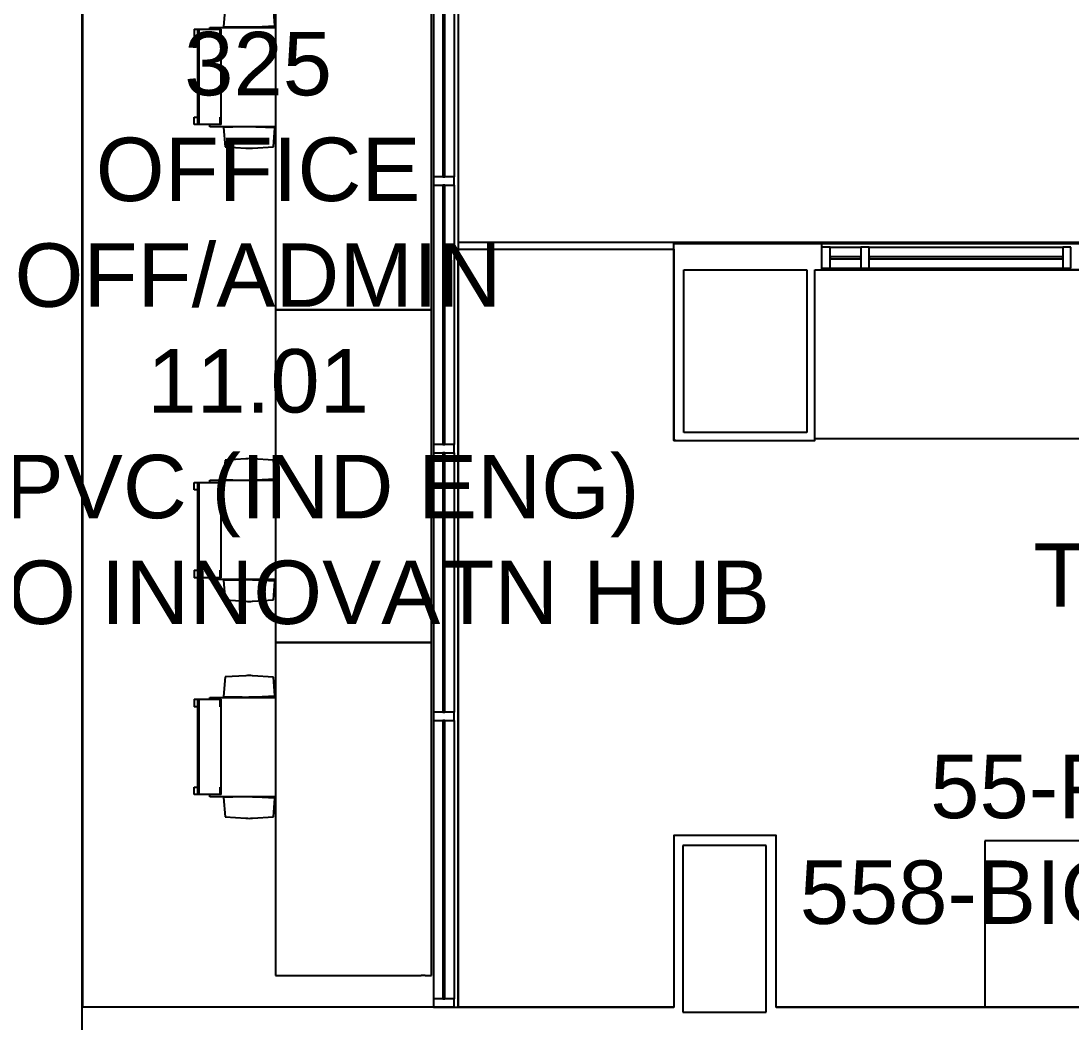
# Model space of a CAD drawing. Extents: x 15525 to 50715, y -3252 to 56414.
# Drawn here: x 29482 to 34530, y 19710 to 24525 of the extents above; entities that cross this region are included whole.
import ezdxf

# ---------------------------------------------------------------- set-up
doc = ezdxf.new("R2010")
doc.units = 0
doc.header["$MEASUREMENT"] = 0
for name, color, linetype in [('A-Column__Concrete', 7, 'CONTINUOUS'), ('A-Furniture', 252, 'CONTINUOUS'), ('A-Wall__Brick', 7, 'CONTINUOUS'), ('A-Window', 7, 'CONTINUOUS'), ('RM$', 7, 'CONTINUOUS'), ('RM$TXT', 4, 'CONTINUOUS')]:
    doc.layers.add(name, color=color, linetype=linetype)
doc.styles.add('Arial', font='arial.ttf')

msp = doc.modelspace()

# ---------------------------------------------------------------- linework, layer by layer
at = {"layer": 'A-Column__Concrete'}
for p, q in [((33063.6, 20562.1), (32663.6, 20562.1)), ((32663.6, 20562.1), (32663.6, 19762.1)), ((33063.6, 19762.1), (33063.6, 20562.1)), ((32663.6, 19762.1), (33063.6, 19762.1))]:
    msp.add_line(p, q, dxfattribs=at)
at = {"layer": 'A-Furniture'}
for p, q in [((30705.5, 24737.1), (30705.5, 23137.1)), ((31455.5, 23137.1), (31455.5, 24737.1)), ((30463.8, 24592.2), (30455.6, 24498.1)), ((30702.1, 24501.1), (30695.4, 24591.9)), ((30315.5, 24484.8), (30332.6, 24484.8)), ((30315.5, 24484.8), (30315.5, 24448.7)), ((30332.6, 24484.8), (30332.6, 24448.7)), ((30332.6, 24484.8), (30337.4, 24484.8)), ((30332.6, 24026.9), (30332.6, 24484.8)), ((30337.4, 24484.8), (30436.6, 24484.8)), ((30337.4, 24484.8), (30337.4, 24026.9)), ((30390, 24494), (30705.5, 24494)), ((30390, 24484.8), (30390, 24494)), ((30439.6, 24448.7), (30439.6, 24484.8)), ((30445, 24026.9), (30445, 24484.8)), ((30455.6, 24498.1), (30545.2, 24496.1)), ((30494.6, 24498), (30494.6, 24496.2)), ((30494.6, 24496.2), (30494.6, 24494.3)), ((30535.9, 24494.3), (30535.9, 24496.2)), ((30611.3, 24496.9), (30702.1, 24501.1)), ((30332.6, 24448.7), (30315.5, 24448.7)), ((30315.5, 24063.1), (30332.6, 24063.1)), ((30315.5, 24026.9), (30315.5, 24063.1)), ((30332.6, 24026.9), (30315.5, 24026.9)), ((30332.6, 24026.9), (30332.6, 24063.1)), ((30337.4, 24026.9), (30332.6, 24026.9)), ((30436.6, 24026.9), (30337.4, 24026.9)), ((30390, 24016.4), (30390, 24026.9)), ((30439.6, 24026.9), (30439.6, 24063.1)), ((30705.5, 24016.4), (30390, 24016.4)), ((30545.2, 24015.6), (30455.6, 24013.6)), ((30455.6, 24013.6), (30463.8, 23919.6)), ((30494.6, 24015.6), (30494.6, 24013.7)), ((30702.1, 24010.6), (30611.3, 24014.8)), ((30695.4, 23919.8), (30702.1, 24010.6)), ((30463.8, 23919.6), (30562.6, 23913.4)), ((30594.5, 23913.4), (30695.4, 23919.8)), ((30705.5, 23137.3), (30705.5, 21537.3)), ((31455.5, 23137.3), (30705.5, 23137.3)), ((30705.5, 23137.1), (31455.5, 23137.1)), ((31455.5, 21537.3), (31455.5, 23137.3)), ((33298.6, 22518.1), (34783.6, 22518.1)), ((30463.8, 22414.8), (30455.6, 22320.8)), ((30562.6, 22421), (30463.8, 22414.8)), ((30695.4, 22414.6), (30594.5, 22421)), ((30702.1, 22323.8), (30695.4, 22414.6)), ((30390, 22318), (30705.5, 22318)), ((30390, 22307.5), (30390, 22318)), ((30455.6, 22320.8), (30545.2, 22318.8)), ((30494.6, 22320.7), (30494.6, 22318.8)), ((30611.3, 22319.6), (30702.1, 22323.8)), ((30315.5, 22307.5), (30332.6, 22307.5)), ((30315.5, 22271.4), (30315.5, 22307.5)), ((30332.6, 22271.4), (30315.5, 22271.4)), ((30332.6, 22307.5), (30337.4, 22307.5)), ((30332.6, 21849.6), (30332.6, 22307.5)), ((30332.6, 22271.4), (30332.6, 22307.5)), ((30337.4, 22307.5), (30436.6, 22307.5)), ((30337.4, 22307.5), (30337.4, 21849.6)), ((30439.6, 22271.4), (30439.6, 22307.5)), ((30445, 21849.6), (30445, 22307.5)), ((30315.5, 21885.8), (30332.6, 21885.8)), ((30315.5, 21885.8), (30315.5, 21849.6)), ((30332.6, 21885.8), (30332.6, 21849.6)), ((30439.6, 21849.6), (30439.6, 21885.8)), ((30332.6, 21849.6), (30315.5, 21849.6)), ((30337.4, 21849.6), (30332.6, 21849.6)), ((30436.6, 21849.6), (30337.4, 21849.6)), ((30390, 21840.4), (30390, 21849.6)), ((30705.5, 21840.4), (30390, 21840.4)), ((30545.2, 21838.3), (30455.6, 21836.3)), ((30455.6, 21836.3), (30463.8, 21742.3)), ((30494.6, 21840.1), (30494.6, 21838.3)), ((30494.6, 21838.3), (30494.6, 21836.4)), ((30535.9, 21838.3), (30535.9, 21840.1)), ((30702.1, 21833.3), (30611.3, 21837.5)), ((30695.4, 21742.5), (30702.1, 21833.3)), ((30463.8, 21742.3), (30562.6, 21736.1)), ((30594.5, 21736.1), (30695.4, 21742.5)), ((30705.5, 21537.3), (31455.5, 21537.3)), ((31455.5, 21537.3), (30705.5, 21537.3)), ((30705.5, 21537.3), (30705.5, 19937.3)), ((31455.5, 19937.3), (31455.5, 21537.3)), ((30463.8, 21372.3), (30455.6, 21278.3)), ((30562.6, 21378.5), (30463.8, 21372.3)), ((30695.4, 21372.1), (30594.5, 21378.5)), ((30702.1, 21281.3), (30695.4, 21372.1)), ((30315.5, 21265), (30332.6, 21265)), ((30315.5, 21265), (30315.5, 21228.8)), ((30332.6, 21265), (30332.6, 21228.8)), ((30332.6, 21265), (30337.4, 21265)), ((30332.6, 20807.1), (30332.6, 21265)), ((30337.4, 21265), (30436.6, 21265)), ((30337.4, 21265), (30337.4, 20807.1)), ((30390, 21274.2), (30705.5, 21274.2)), ((30390, 21265), (30390, 21274.2)), ((30439.6, 21228.8), (30439.6, 21265)), ((30445, 20807.1), (30445, 21265)), ((30455.6, 21278.3), (30545.2, 21276.3)), ((30494.6, 21278.2), (30494.6, 21276.3)), ((30494.6, 21276.3), (30494.6, 21274.5)), ((30535.9, 21274.5), (30535.9, 21276.3)), ((30611.3, 21277.1), (30702.1, 21281.3)), ((30332.6, 21228.8), (30315.5, 21228.8)), ((30315.5, 20843.2), (30332.6, 20843.2)), ((30315.5, 20807.1), (30315.5, 20843.2)), ((30332.6, 20807.1), (30315.5, 20807.1)), ((30332.6, 20807.1), (30332.6, 20843.2)), ((30337.4, 20807.1), (30332.6, 20807.1)), ((30436.6, 20807.1), (30337.4, 20807.1)), ((30390, 20796.6), (30390, 20807.1)), ((30705.5, 20796.6), (30390, 20796.6)), ((30439.6, 20807.1), (30439.6, 20843.2)), ((30545.2, 20795.8), (30455.6, 20793.8)), ((30494.6, 20795.8), (30494.6, 20793.9)), ((30702.1, 20790.8), (30611.3, 20795)), ((30455.6, 20793.8), (30463.8, 20699.8)), ((30695.4, 20700), (30702.1, 20790.8)), ((30463.8, 20699.8), (30562.6, 20693.6)), ((30594.5, 20693.6), (30695.4, 20700)), ((34115.6, 20585.1), (34115.6, 19785.1)), ((35915.6, 20585.1), (34115.6, 20585.1)), ((30705.5, 19937.3), (31405.3, 19937.3)), ((31425.5, 19937.3), (31405.3, 19937.3)), ((31425.5, 19937.3), (31455.5, 19937.3))]:
    msp.add_line(p, q, dxfattribs=at)
for centre, radius, start, end in [((30566.8, 25462.1), 966.2, 268.7195, 272.6443), ((30566.8, 23049.6), 966.2, 87.3557, 91.2805), ((30578.5, 24166.9), 254, 266.4172, 273.6292), ((30578.5, 22167.5), 254, 86.3708, 93.5828), ((30566.8, 23284.8), 966.2, 268.7195, 272.6443), ((30566.8, 20872.3), 966.2, 87.3557, 91.2805), ((30578.5, 21989.6), 254, 266.4172, 273.6292), ((30578.5, 21125), 254, 86.3708, 93.5828), ((30566.8, 22242.3), 966.2, 268.7195, 272.6443), ((30566.8, 19829.8), 966.2, 87.3557, 91.2805), ((30578.5, 20947.1), 254, 266.4172, 273.6292)]:
    msp.add_arc(centre, radius, start, end, dxfattribs=at)
for points, knots in [([(30436.6, 24484.8), (30440.9, 24484.8), (30444.4, 24484.8), (30445, 24484.8), (30445, 24484.8)], [-3.1415927, -3.1415927, -3.1415927, -3.1415927, -2.9205877, -2.8535406, -2.8535406, -2.8535406, -2.8535406]), ([(30445, 24026.9), (30445, 24026.9), (30444.4, 24026.9), (30440.9, 24026.9), (30436.6, 24026.9)], [2.8535406, 2.8535406, 2.8535406, 2.8535406, 2.9205877, 3.1415927, 3.1415927, 3.1415927, 3.1415927]), ([(30436.6, 22307.5), (30440.9, 22307.5), (30444.4, 22307.5), (30445, 22307.5), (30445, 22307.5)], [-3.1415927, -3.1415927, -3.1415927, -3.1415927, -2.9205877, -2.8535406, -2.8535406, -2.8535406, -2.8535406]), ([(30445, 21849.6), (30445, 21849.6), (30444.4, 21849.6), (30440.9, 21849.6), (30436.6, 21849.6)], [2.8535406, 2.8535406, 2.8535406, 2.8535406, 2.9205877, 3.1415927, 3.1415927, 3.1415927, 3.1415927]), ([(30436.6, 21265), (30440.9, 21265), (30444.4, 21265), (30445, 21265), (30445, 21265)], [-3.1415927, -3.1415927, -3.1415927, -3.1415927, -2.9205877, -2.8535406, -2.8535406, -2.8535406, -2.8535406]), ([(30445, 20807.1), (30445, 20807.1), (30444.4, 20807.1), (30440.9, 20807.1), (30436.6, 20807.1)], [2.8535406, 2.8535406, 2.8535406, 2.8535406, 2.9205877, 3.1415927, 3.1415927, 3.1415927, 3.1415927])]:
    msp.add_open_spline(points, degree=3, knots=knots, dxfattribs=at)
at = {"layer": 'A-Wall__Brick'}
for p, q in [((32620.1, 23456.1), (33332.1, 23456.1)), ((32620.1, 22508.6), (32620.1, 23456.1)), ((33332.1, 23446.1), (33332.1, 23456.1)), ((33332.1, 23328.1), (33332.1, 23446.1)), ((32668.1, 23328.1), (33260.6, 23328.1)), ((32668.1, 22546.6), (32668.1, 23328.1)), ((33260.6, 23328.1), (33260.6, 22546.6)), ((33298.6, 23328.1), (33332.1, 23328.1)), ((33298.6, 22508.6), (33298.6, 23328.1)), ((33260.6, 22546.6), (32668.1, 22546.6)), ((32630.1, 22508.6), (32620.1, 22508.6)), ((32630.1, 22508.6), (33298.6, 22508.6)), ((32620.1, 20610.1), (32620.1, 19785.1)), ((33111.6, 20610.1), (32620.1, 20610.1)), ((33111.6, 19785.1), (33111.6, 20610.1)), ((31564.5, 19785.1), (29774.6, 19785.1)), ((29774.6, 19785.1), (29774.6, 13705.1)), ((31564.5, 19785.1), (32620.1, 19785.1)), ((33111.6, 19785.1), (39315.6, 19785.1))]:
    msp.add_line(p, q, dxfattribs=at)
at = {"layer": 'A-Window'}
for p, q in [((31583.5, 26328.1), (31583.5, 19785.1)), ((31464.5, 25021.7), (31464.5, 23775.3)), ((31509.5, 25021.7), (31509.5, 23775.3)), ((31519.5, 23775.3), (31519.5, 25021.7)), ((31564.5, 25021.7), (31564.5, 23775.3)), ((31509.5, 23775.3), (31519.5, 23775.3)), ((31464.5, 23735.3), (31464.5, 22488.9)), ((31519.5, 23735.3), (31509.5, 23735.3)), ((31509.5, 23735.3), (31509.5, 22488.9)), ((31519.5, 22488.9), (31519.5, 23735.3)), ((31564.5, 23735.3), (31564.5, 22488.9)), ((33332.1, 23456.1), (38388.6, 23456.1)), ((33372.1, 23437.1), (33519.6, 23437.1)), ((33559.6, 23437.1), (34489.6, 23437.1)), ((33519.6, 23392.1), (33372.1, 23392.1)), ((33372.1, 23392.1), (33372.1, 23382.1)), ((33372.1, 23382.1), (33519.6, 23382.1)), ((33519.6, 23382.1), (33519.6, 23392.1)), ((34489.6, 23392.1), (33559.6, 23392.1)), ((33559.6, 23392.1), (33559.6, 23382.1)), ((33559.6, 23382.1), (34489.6, 23382.1)), ((34489.6, 23382.1), (34489.6, 23392.1)), ((38388.6, 23328.1), (33332.1, 23328.1)), ((33372.1, 23337.1), (33559.6, 23337.1)), ((33559.6, 23337.1), (34489.6, 23337.1)), ((31509.5, 22488.9), (31519.5, 22488.9)), ((31464.5, 22448.9), (31464.5, 21202.5)), ((31519.5, 22448.9), (31509.5, 22448.9)), ((31509.5, 22448.9), (31509.5, 21202.5)), ((31519.5, 21202.5), (31519.5, 22448.9)), ((31564.5, 22448.9), (31564.5, 21202.5)), ((31509.5, 21202.5), (31519.5, 21202.5)), ((31464.5, 21162.5), (31464.5, 19825.1)), ((31519.5, 21162.5), (31509.5, 21162.5)), ((31509.5, 21162.5), (31509.5, 19825.1)), ((31519.5, 19825.1), (31519.5, 21162.5)), ((31564.5, 21162.5), (31564.5, 19825.1)), ((31564.5, 19825.1), (31464.5, 19825.1)), ((31464.5, 19825.1), (31464.5, 19785.1)), ((31464.5, 19785.1), (31564.5, 19785.1)), ((31509.5, 19825.1), (31519.5, 19825.1)), ((31564.5, 19785.1), (31564.5, 19825.1))]:
    msp.add_line(p, q, dxfattribs=at)
at = {"layer": 'A-Window', "extrusion": (0, 0, -1)}
for p, q in [((31564.5, 23775.3), (31464.5, 23775.3)), ((31464.5, 23775.3), (31464.5, 23735.3)), ((31564.5, 23735.3), (31564.5, 23775.3)), ((31464.5, 23735.3), (31564.5, 23735.3)), ((33372.1, 23437.1), (33332.1, 23437.1)), ((33372.1, 23337.1), (33372.1, 23437.1)), ((33559.6, 23437.1), (33519.6, 23437.1)), ((33519.6, 23437.1), (33519.6, 23337.1)), ((33559.6, 23337.1), (33559.6, 23437.1)), ((34529.6, 23437.1), (34489.6, 23437.1)), ((34489.6, 23437.1), (34489.6, 23337.1)), ((34529.6, 23337.1), (34529.6, 23437.1)), ((33332.1, 23337.1), (33372.1, 23337.1)), ((34489.6, 23337.1), (34529.6, 23337.1)), ((31564.5, 22488.9), (31464.5, 22488.9)), ((31464.5, 22488.9), (31464.5, 22448.9)), ((31564.5, 22448.9), (31564.5, 22488.9)), ((31464.5, 22448.9), (31564.5, 22448.9)), ((31564.5, 21202.5), (31464.5, 21202.5)), ((31464.5, 21202.5), (31464.5, 21162.5)), ((31564.5, 21162.5), (31564.5, 21202.5)), ((31464.5, 21162.5), (31564.5, 21162.5))]:
    msp.add_line(p, q, dxfattribs=at)
at = {"layer": 'RM$', "flags": 128}
for points in [[(29774.6, 26318.1), (29774.6, 19785.1), (29774.6, 13705.1), (29693.6, 13705.1), (29693.6, 13567.1), (30594.6, 13567.1), (30594.6, 11566.1), (29763.6, 11566.1), (29763.6, 7592.1), (31407.4, 7592.1), (31407.4, 7577.1), (34202.6, 7577.1), (34202.6, 11412.1), (35724.6, 11412.1), (35724.6, 6822.1), (35703.6, 6822.1), (35703.6, 6050.1), (29714.6, 6050.1), (29714.6, 5898.5), (28283.3, 5898.5), (28292.6, 44426.1)], [(31583.5, 26456.1), (31583.5, 23462.1), (36266.1, 23462.1), (36266.1, 25118.1)]]:
    msp.add_lwpolyline(points, dxfattribs=at)
at = {"layer": 'RM$'}
msp.add_lwpolyline([(29779.8, 26318.1), (31464.5, 26318.1), (31464.5, 19785.1), (29779.8, 19785.1)], close=True, dxfattribs=at)
at = {"layer": 'RM$', "flags": 128}
msp.add_lwpolyline([(33298.6, 23328.1), (38388.6, 23328.1), (38388.6, 22498.1), (39788.8, 22498.1), (39788.8, 20610.1), (39315.6, 20610.1), (39315.6, 19785.1), (33111.6, 19785.1), (33111.6, 20610.1), (32620.1, 20610.1), (32620.1, 19785.1), (31583.5, 19785.1), (31583.5, 23428.8), (32620.1, 23428.8), (32620.1, 22508.6), (33298.6, 22508.6)], close=True, dxfattribs=at)

# ---------------------------------------------------------------- texts
at = {"layer": 'RM$TXT', "char_height": 304.8, "attachment_point": 8, "style": 'Arial'}
for s, insert in [('325^M^JOFFICE^M^JOFF/ADMIN^M^J11.01^M^J55-PVC (IND ENG)^M^J558-BIO INNOVATN HUB^M^J', (30622.1, 21622.6)), ('307C^M^JTEACHING^M^JTEACH/LABD^M^J26.66^M^J55-PVC (IND ENG)^M^J558-BIO INNOVATN HUB^M^J', (35686.1, 20181.4))]:
    msp.add_mtext(s, dxfattribs=dict(at, insert=insert))

doc.saveas('drawing.dxf')
